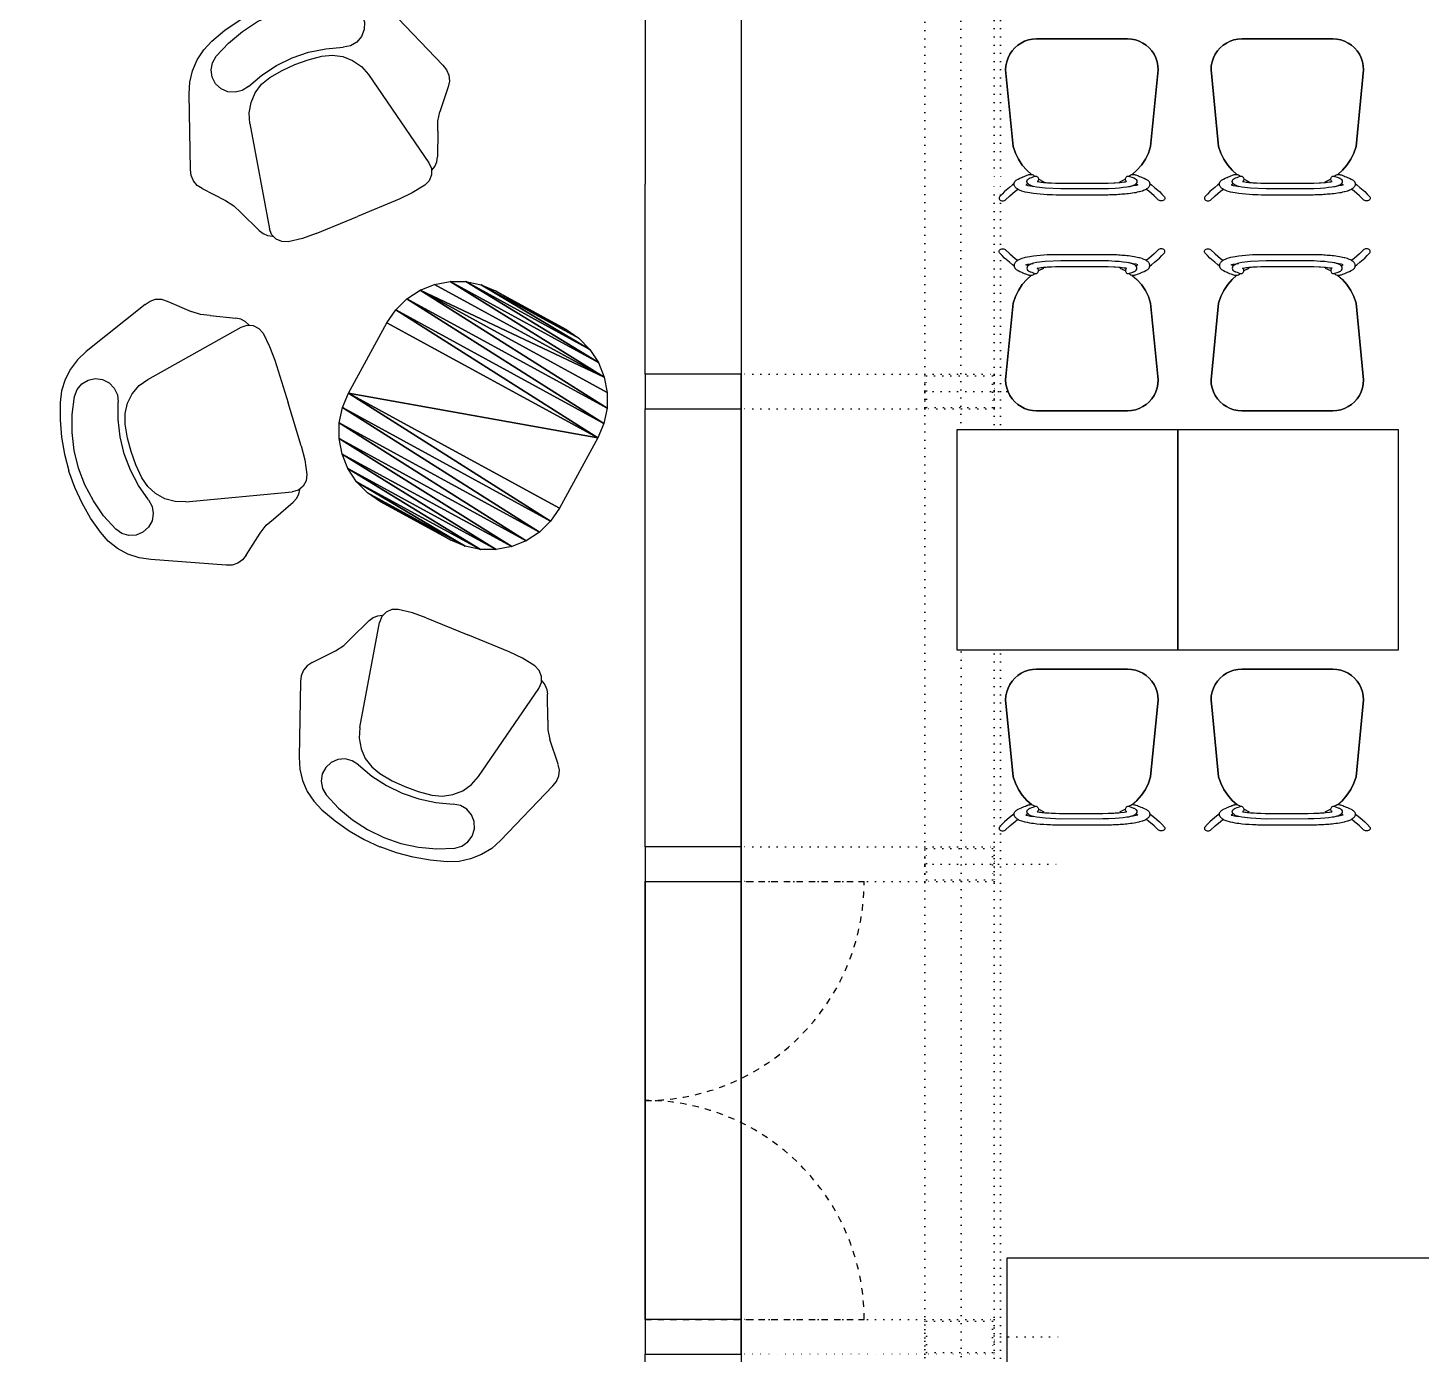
# Model space of a CAD drawing. Header units: inches. Extents: x 19839 to 37459, y -6108 to 838.
# Drawn here: x 35997.2 to 36439.3, y -2392.6 to -1971.6 of the extents above; entities that cross this region are included whole.
import ezdxf

# ---------------------------------------------------------------- set-up
doc = ezdxf.new("R2010")
doc.units = ezdxf.units.IN
doc.header["$MEASUREMENT"] = 0
for name, pattern in [('DASHDOTX2', [50.8, 25.4, -12.7, 0, -12.7]), ('DOT', [0.25, 0, -0.25]), ('DOTX2', [12.7, 0, -12.7]), ('JIS_02_1.0', [2, 1, -1])]:
    doc.linetypes.add(name, pattern=pattern)
for name, color, linetype in [('01_Existing Wall Hatch', 251, 'Continuous'), ('AVM100_02_CELIK GIYDIRME-PROFIL', 10, 'Continuous'), ('AVM100_02_CELIK-GIYDIRME-AKS015', 21, 'DASHDOTX2'), ('AVM100_02_KAPEN-CAM-GORUNUS', 253, 'Continuous'), ('AVM100_02_KAPEN_GIYRDIRME CAM01', 83, 'Continuous'), ('AVM100_03_GOR_GIYDIRME-CELIK', 22, 'Continuous'), ('COLOUR 2-ATA', 9, 'JIS_02_1.0'), ('DOOR-ATA', 43, 'Continuous'), ('FURNITURE-ATA', 34, 'Continuous'), ('WIPEOUT-ATA', 185, 'DOTX2')]:
    doc.layers.add(name, color=color, linetype=linetype)

# ---------------------------------------------------------------- blocks, each defined once
blk = doc.blocks.new('zemin 2')
at = {"layer": 'AVM100_02_CELIK GIYDIRME-PROFIL', "color": 0, "linetype": 'DOT', "ltscale": 10}
for p, q in [((22127.97, 3438.25), (22127.97, 3449.25)), ((22127.97, 3449.25), (22149.97, 3449.25)), ((22127.97, 3438.25), (22127.97, 3449.25)), ((22127.97, 3449.25), (22149.97, 3449.25)), ((22128.47, 3438.75), (22128.47, 3448.75)), ((22128.47, 3448.75), (22149.47, 3448.75)), ((22128.47, 3438.75), (22128.47, 3448.75)), ((22128.47, 3448.75), (22149.47, 3448.75)), ((22149.47, 3448.75), (22149.47, 3438.75)), ((22149.47, 3448.75), (22149.47, 3438.75)), ((22149.97, 3449.25), (22149.97, 3438.25)), ((22149.97, 3449.25), (22149.97, 3438.25)), ((22149.97, 3438.25), (22127.97, 3438.25)), ((22149.97, 3438.25), (22127.97, 3438.25)), ((22149.47, 3438.75), (22128.47, 3438.75)), ((22149.47, 3438.75), (22128.47, 3438.75)), ((22127.97, 3288.25), (22127.97, 3299.25)), ((22127.97, 3299.25), (22149.97, 3299.25)), ((22127.97, 3288.25), (22127.97, 3299.25)), ((22127.97, 3299.25), (22149.97, 3299.25)), ((22128.47, 3288.75), (22128.47, 3298.75)), ((22128.47, 3298.75), (22149.47, 3298.75)), ((22128.47, 3288.75), (22128.47, 3298.75)), ((22128.47, 3298.75), (22149.47, 3298.75)), ((22149.47, 3298.75), (22149.47, 3288.75)), ((22149.47, 3298.75), (22149.47, 3288.75)), ((22149.97, 3299.25), (22149.97, 3288.25)), ((22149.97, 3299.25), (22149.97, 3288.25)), ((22149.97, 3288.25), (22127.97, 3288.25)), ((22149.97, 3288.25), (22127.97, 3288.25)), ((22149.47, 3288.75), (22128.47, 3288.75)), ((22149.47, 3288.75), (22128.47, 3288.75)), ((22127.97, 3138.25), (22127.97, 3149.25)), ((22127.97, 3149.25), (22149.97, 3149.25)), ((22127.97, 3138.25), (22127.97, 3149.25)), ((22127.97, 3149.25), (22149.97, 3149.25)), ((22128.47, 3138.75), (22128.47, 3148.75)), ((22128.47, 3148.75), (22149.47, 3148.75)), ((22128.47, 3138.75), (22128.47, 3148.75)), ((22128.47, 3148.75), (22149.47, 3148.75)), ((22149.47, 3148.75), (22149.47, 3138.75)), ((22149.47, 3148.75), (22149.47, 3138.75)), ((22149.97, 3149.25), (22149.97, 3138.25)), ((22149.97, 3149.25), (22149.97, 3138.25)), ((22149.97, 3138.25), (22127.97, 3138.25)), ((22149.97, 3138.25), (22127.97, 3138.25)), ((22149.47, 3138.75), (22128.47, 3138.75)), ((22149.47, 3138.75), (22128.47, 3138.75))]:
    blk.add_line(p, q, dxfattribs=at)
at = {"layer": 'AVM100_02_CELIK-GIYDIRME-AKS015', "color": 0, "linetype": 'DOT', "ltscale": 10}
for p, q in [((22127.97, 3443.75), (22171.97, 3443.75)), ((22127.97, 3293.75), (22171.97, 3293.75)), ((22151.97, 3143.75), (22171.97, 3143.75))]:
    blk.add_line(p, q, dxfattribs=at)
at = {"layer": 'AVM100_02_KAPEN-CAM-GORUNUS', "color": 0, "linetype": 'DOT', "ltscale": 10}
blk.add_line((22139.19, 3969.54), (22139.64, 2924.56), dxfattribs=at)
at = {"layer": 'AVM100_02_KAPEN_GIYRDIRME CAM01', "color": 0, "linetype": 'DOT', "ltscale": 10}
for p, q in [((22149.97, 3982.75), (22149.97, 3509.55)), ((22149.97, 3982.75), (22149.97, 3509.55)), ((22151.97, 3982.75), (22151.97, 3509.55)), ((22151.97, 3982.75), (22151.97, 3509.55)), ((22149.97, 2923.75), (22149.97, 3509.55)), ((22149.97, 2923.75), (22149.97, 3509.55)), ((22151.97, 2923.75), (22151.97, 3509.55)), ((22151.97, 2923.75), (22151.97, 3509.55)), ((22149.97, 3444.75), (22151.97, 3444.75)), ((22149.97, 3444.75), (22151.97, 3444.75)), ((22149.97, 3442.75), (22151.97, 3442.75)), ((22149.97, 3442.75), (22151.97, 3442.75)), ((22149.97, 3294.75), (22151.97, 3294.75)), ((22149.97, 3294.75), (22151.97, 3294.75)), ((22149.97, 3292.75), (22151.97, 3292.75)), ((22149.97, 3292.75), (22151.97, 3292.75)), ((22149.97, 3144.75), (22151.97, 3144.75)), ((22149.97, 3144.75), (22151.97, 3144.75)), ((22149.97, 3142.75), (22151.97, 3142.75)), ((22149.97, 3142.75), (22151.97, 3142.75))]:
    blk.add_line(p, q, dxfattribs=at)
at = {"layer": 'AVM100_03_GOR_GIYDIRME-CELIK', "color": 0, "linetype": 'DOT', "ltscale": 10}
for p, q in [((22127.97, 3958.75), (22127.97, 2934.25, 0)), ((22127.97, 3449.25), (22069.71, 3449.25)), ((22127.97, 3438.25), (22069.71, 3438.25)), ((22127.97, 3299.25), (22069.71, 3299.25)), ((22127.97, 3288.25), (22069.71, 3288.25)), ((22127.97, 3149.25), (22069.71, 3149.25)), ((22127.97, 3138.25), (22069.71, 3138.25))]:
    blk.add_line(p, q, dxfattribs=at)
at = {"layer": 'AVM100_03_GOR_GIYDIRME-CELIK', "color": 0, "linetype": 'ByBlock'}
for p, q in [((22039.21, 3588.25), (22039.21, 3509.55)), ((22069.71, 3584.56), (22069.71, 3449.25)), ((22039.21, 3449.25), (22039.21, 3509.55)), ((22039.21, 3299.25), (22039.21, 3438.25)), ((22069.71, 3299.25), (22069.71, 3438.25)), ((22039.21, 3149.25), (22039.21, 3288.25)), ((22069.71, 3149.25), (22069.71, 3288.25)), ((22039.21, 3023.75), (22039.21, 3138.25))]:
    blk.add_line(p, q, dxfattribs=at)
blk.add_lwpolyline([(22069.71, 3983.75), (22069.71, 2923.75)], dxfattribs=at)
for points in [[(22069.71, 3449.25), (22039.21, 3449.25), (22039.21, 3438.25), (22069.71, 3438.25)], [(22069.71, 3299.25), (22039.21, 3299.25), (22039.21, 3288.25), (22069.71, 3288.25)], [(22069.71, 3149.25), (22039.21, 3149.25), (22039.21, 3138.25), (22069.71, 3138.25)]]:
    blk.add_lwpolyline(points, close=True, dxfattribs=at)
blk = doc.blocks.new('thornet1')
blk.add_wipeout([(16835.53, -12716.7), (16835.76, -12715.53), (16836.67, -12713.34), (16838.12, -12711.45), (16840, -12710.01), (16841.07, -12709.48), (16843.96, -12708.83), (16846.34, -12708.96), (16852.41, -12709.56), (16861.16, -12710.42), (16867.28, -12711.02), (16870.14, -12712.13), (16872.75, -12713.71), (16874.29, -12715.06), (16875.5, -12716.44), (16875.65, -12715.48), (16876.18, -12714.09), (16876.92, -12712.47), (16877.5, -12711.64), (16878, -12711.3), (16878.48, -12711.01), (16879.36, -12709.89), (16880.62, -12708.45), (16882.34, -12706.86), (16882.83, -12706.9), (16883.17, -12707.25), (16883.34, -12707.91), (16883.17, -12708.57), (16882.68, -12709.12), (16881.86, -12709.97), (16880.93, -12711.04), (16879.95, -12712.29), (16880.21, -12712.93), (16880.77, -12714.78), (16881.33, -12718.54), (16881.6, -12723.15), (16881.61, -12729.45), (16881.61, -12739.01), (16881.52, -12741.65), (16881.33, -12744.15), (16880.94, -12747.1), (16880.44, -12749.14), (16880.22, -12750.76), (16881.18, -12751.92), (16882.29, -12753.16), (16883.08, -12753.97), (16883.34, -12754.78), (16883.11, -12755.55), (16882.65, -12755.85), (16882.16, -12755.72), (16880.47, -12754.06), (16878.9, -12752.23), (16878.34, -12751.49), (16877.3, -12750.84), (16876.56, -12749.46), (16875.8, -12747.65), (16875.59, -12747.01), (16874.9, -12746.93), (16874.29, -12747.63), (16872.29, -12749.28), (16870.67, -12750.3), (16868.25, -12751.34), (16867.28, -12751.67), (16845.12, -12753.84), (16844.02, -12753.95), (16840.97, -12753.16), (16838.56, -12751.63), (16837, -12749.84), (16835.76, -12747.15), (16835.45, -12744.81), (16835.45, -12736.61)]).dxf.layer = 'WIPEOUT-ATA'
at = {"layer": 'FURNITURE-ATA'}
for p, q in [((16841.07, -12709.48, 61.43), (16840, -12710.01, 61.43)), ((16841.07, -12709.48, 58.87), (16840, -12710.01, 58.87)), ((16842.19, -12709.1, 61.43), (16841.07, -12709.48, 61.43)), ((16842.19, -12709.1, 58.87), (16841.07, -12709.48, 58.87)), ((16843.36, -12708.87, 61.43), (16842.19, -12709.1, 61.43)), ((16843.36, -12708.87, 58.87), (16842.19, -12709.1, 58.87)), ((16844.56, -12708.79, 61.43), (16843.36, -12708.87, 61.43)), ((16844.56, -12708.79, 58.87), (16843.36, -12708.87, 58.87)), ((16867.28, -12711.02, 61.43), (16844.56, -12708.79, 61.43)), ((16867.28, -12711.02, 58.87), (16844.56, -12708.79, 58.87)), ((16836.67, -12713.34, 61.43), (16836.14, -12714.41, 61.43)), ((16836.67, -12713.34, 58.87), (16836.14, -12714.41, 58.87)), ((16837.33, -12712.35, 61.43), (16836.67, -12713.34, 61.43)), ((16837.33, -12712.35, 58.87), (16836.67, -12713.34, 58.87)), ((16836.67, -12713.34, 58.87), (16836.67, -12713.34, 61.43)), ((16838.12, -12711.45, 61.43), (16837.33, -12712.35, 61.43)), ((16838.12, -12711.45, 58.87), (16837.33, -12712.35, 58.87)), ((16839.01, -12710.67, 61.43), (16838.12, -12711.45, 61.43)), ((16839.01, -12710.67, 58.87), (16838.12, -12711.45, 58.87)), ((16840, -12710.01, 61.43), (16839.01, -12710.67, 61.43)), ((16840, -12710.01, 58.87), (16839.01, -12710.67, 58.87)), ((16869.23, -12711.68, 61.43), (16867.28, -12711.02, 61.43)), ((16869.23, -12711.68, 58.87), (16867.28, -12711.02, 58.87)), ((16871.06, -12712.58, 61.43), (16869.23, -12711.68, 61.43)), ((16871.06, -12712.58, 58.87), (16869.23, -12711.68, 58.87)), ((16869.23, -12711.68, 58.87), (16869.23, -12711.68, 61.43)), ((16872.75, -12713.71, 61.43), (16871.06, -12712.58, 61.43)), ((16872.75, -12713.71, 58.87), (16871.06, -12712.58, 58.87)), ((16871.06, -12712.58, 58.87), (16871.06, -12712.58, 61.43)), ((16874.29, -12715.06, 61.43), (16872.75, -12713.71, 61.43)), ((16874.29, -12715.06, 58.87), (16872.75, -12713.71, 58.87)), ((16872.75, -12713.71, 58.87), (16872.75, -12713.71, 61.43)), ((16835.53, -12716.7, 61.43), (16835.45, -12717.87, 61.43)), ((16835.53, -12716.7, 58.87), (16835.45, -12717.87, 58.87)), ((16835.45, -12717.87, 58.87), (16835.45, -12717.87, 61.43)), ((16835.45, -12717.87, 61.43), (16835.45, -12744.81, 61.43)), ((16835.45, -12717.87, 58.87), (16835.45, -12744.81, 58.87)), ((16835.76, -12715.53, 61.43), (16835.53, -12716.7, 61.43)), ((16835.76, -12715.53, 58.87), (16835.53, -12716.7, 58.87)), ((16835.53, -12716.7, 58.87), (16835.53, -12716.7, 61.43)), ((16836.14, -12714.41, 61.43), (16835.76, -12715.53, 61.43)), ((16836.14, -12714.41, 58.87), (16835.76, -12715.53, 58.87)), ((16835.76, -12715.53, 58.87), (16835.76, -12715.53, 61.43)), ((16836.14, -12714.41, 58.87), (16836.14, -12714.41, 61.43)), ((16875.5, -12716.44, 58.87), (16874.29, -12715.06, 58.87)), ((16877.67, -12720.12, 58.87), (16876.89, -12718.54, 58.87)), ((16876.91, -12744.1, 58.87), (16877.67, -12742.57, 58.87)), ((16877.67, -12742.57, 58.87), (16877.67, -12742.57, 61.43)), ((16835.45, -12744.81, 58.87), (16835.45, -12744.81, 61.43)), ((16835.45, -12744.81, 61.43), (16835.53, -12745.99, 61.43)), ((16835.45, -12744.81, 58.87), (16835.53, -12745.99, 58.87)), ((16835.53, -12745.99, 61.43), (16835.76, -12747.15, 61.43)), ((16835.53, -12745.99, 58.87), (16835.53, -12745.99, 61.43)), ((16835.53, -12745.99, 58.87), (16835.76, -12747.15, 58.87)), ((16874.29, -12747.63, 61.43), (16875.51, -12746.23, 120.3)), ((16874.29, -12747.63, 58.87), (16875.51, -12746.23, 117.75)), ((16875.51, -12746.23, 117.75), (16875.51, -12746.23, 120.3)), ((16835.76, -12747.15, 61.43), (16836.14, -12748.28, 61.43)), ((16835.76, -12747.15, 58.87), (16835.76, -12747.15, 61.43)), ((16835.76, -12747.15, 58.87), (16836.14, -12748.28, 58.87)), ((16836.14, -12748.28, 61.43), (16836.67, -12749.35, 61.43)), ((16836.14, -12748.28, 58.87), (16836.14, -12748.28, 61.43)), ((16836.14, -12748.28, 58.87), (16836.67, -12749.35, 58.87)), ((16836.67, -12749.35, 61.43), (16837.33, -12750.34, 61.43)), ((16836.67, -12749.35, 58.87), (16836.67, -12749.35, 61.43)), ((16836.67, -12749.35, 58.87), (16837.33, -12750.34, 58.87)), ((16837.33, -12750.34, 61.43), (16838.12, -12751.23, 61.43)), ((16837.33, -12750.34, 58.87), (16837.33, -12750.34, 61.43)), ((16837.33, -12750.34, 58.87), (16838.12, -12751.23, 58.87)), ((16869.23, -12751.01, 61.43), (16871.06, -12750.11, 61.43)), ((16869.23, -12751.01, 58.87), (16871.06, -12750.11, 58.87)), ((16871.06, -12750.11, 61.43), (16872.75, -12748.97, 61.43)), ((16871.06, -12750.11, 58.87), (16872.75, -12748.97, 58.87)), ((16871.06, -12750.11, 58.87), (16871.06, -12750.11, 61.43)), ((16872.75, -12748.97, 61.43), (16874.29, -12747.63, 61.43)), ((16872.75, -12748.97, 58.87), (16874.29, -12747.63, 58.87)), ((16872.75, -12748.97, 58.87), (16872.75, -12748.97, 61.43)), ((16874.29, -12747.63, 58.87), (16874.29, -12747.63, 61.43)), ((16838.12, -12751.23, 61.43), (16839.01, -12752.02, 61.43)), ((16838.12, -12751.23, 58.87), (16838.12, -12751.23, 61.43)), ((16838.12, -12751.23, 58.87), (16839.01, -12752.02, 58.87)), ((16839.01, -12752.02, 61.43), (16840, -12752.68, 61.43)), ((16839.01, -12752.02, 58.87), (16839.01, -12752.02, 61.43)), ((16839.01, -12752.02, 58.87), (16840, -12752.68, 58.87)), ((16840, -12752.68, 61.43), (16841.07, -12753.2, 61.43)), ((16840, -12752.68, 58.87), (16840, -12752.68, 61.43)), ((16840, -12752.68, 58.87), (16841.07, -12753.2, 58.87)), ((16841.07, -12753.2, 61.43), (16842.19, -12753.59, 61.43)), ((16841.07, -12753.2, 58.87), (16841.07, -12753.2, 61.43)), ((16841.07, -12753.2, 58.87), (16842.19, -12753.59, 58.87)), ((16842.19, -12753.59, 61.43), (16843.36, -12753.82, 61.43)), ((16842.19, -12753.59, 58.87), (16842.19, -12753.59, 61.43)), ((16842.19, -12753.59, 58.87), (16843.36, -12753.82, 58.87)), ((16843.36, -12753.82, 61.43), (16844.56, -12753.9, 61.43)), ((16843.36, -12753.82, 58.87), (16844.56, -12753.9, 58.87)), ((16844.56, -12753.9, 61.43), (16867.28, -12751.67, 61.43)), ((16844.56, -12753.9, 58.87), (16867.28, -12751.67, 58.87)), ((16844.56, -12753.9, 58.87), (16844.56, -12753.9, 61.43)), ((16867.28, -12751.67, 61.43), (16869.23, -12751.01, 61.43)), ((16867.28, -12751.67, 58.87), (16869.23, -12751.01, 58.87)), ((16867.28, -12751.67, 58.87), (16867.28, -12751.67, 61.43)), ((16869.23, -12751.01, 58.87), (16869.23, -12751.01, 61.43))]:
    blk.add_line(p, q, dxfattribs=at)
for points, elevation in [([(16878.34, -12711.2), (16878.61, -12710.82), (16879.36, -12709.89), (16880.62, -12708.45), (16881.36, -12707.73), (16882.16, -12706.97)], 33.45), ([(16882.16, -12706.97), (16882.34, -12706.86), (16882.55, -12706.82), (16882.75, -12706.86), (16882.94, -12706.97), (16883.11, -12707.14), (16883.23, -12707.36), (16883.31, -12707.63), (16883.34, -12707.91), (16883.31, -12708.19), (16883.23, -12708.45), (16883.11, -12708.68), (16881.86, -12709.97), (16880.5, -12711.55), (16879.95, -12712.29)], 16.77), ([(16876.03, -12717.37), (16875.82, -12717.17), (16875.66, -12716.9), (16875.55, -12716.55), (16875.52, -12716.22), (16875.56, -12715.84), (16875.61, -12715.61), (16875.69, -12715.36), (16875.84, -12714.91), (16875.95, -12714.62), (16876.09, -12714.28), (16876.26, -12713.9), (16876.41, -12713.57), (16876.67, -12712.99), (16876.92, -12712.47), (16877, -12712.3), (16877.16, -12712.04), (16877.25, -12711.9), (16877.35, -12711.79), (16877.56, -12711.58), (16877.66, -12711.5), (16877.9, -12711.37), (16878.01, -12711.32), (16878.27, -12711.28), (16878.38, -12711.26), (16878.5, -12711.28), (16878.76, -12711.32), (16878.88, -12711.37), (16879.12, -12711.5), (16879.24, -12711.58), (16879.37, -12711.7), (16879.57, -12711.9), (16879.69, -12712.04), (16879.82, -12712.22), (16879.95, -12712.43), (16880.09, -12712.68), (16880.21, -12712.93), (16880.33, -12713.22), (16880.4, -12713.42), (16880.44, -12713.55), (16880.56, -12713.92), (16880.67, -12714.33), (16880.72, -12714.56), (16880.82, -12714.99), (16880.92, -12715.45), (16881.01, -12715.94), (16881.09, -12716.46), (16881.16, -12717), (16881.23, -12717.56), (16881.28, -12718.05), (16881.33, -12718.54), (16881.37, -12719.03), (16881.41, -12719.52), (16881.45, -12720.04), (16881.49, -12720.54), (16881.52, -12721.04), (16881.54, -12721.57), (16881.56, -12722.09), (16881.58, -12722.62), (16881.6, -12723.15), (16881.61, -12723.68), (16881.61, -12739.01), (16881.58, -12740.07), (16881.56, -12740.59), (16881.52, -12741.65), (16881.45, -12742.65), (16881.37, -12743.66), (16881.28, -12744.64), (16881.16, -12745.69), (16881.09, -12746.23), (16881.01, -12746.74), (16880.87, -12747.46), (16880.73, -12748.1), (16880.65, -12748.41), (16880.44, -12749.14), (16880.21, -12749.76), (16880.09, -12750.01), (16879.97, -12750.21), (16879.82, -12750.47), (16879.69, -12750.64), (16879.57, -12750.79), (16879.37, -12750.99), (16879.24, -12751.1), (16879.12, -12751.19), (16878.88, -12751.31), (16878.76, -12751.36), (16878.38, -12751.42), (16878.01, -12751.36), (16877.9, -12751.31), (16877.66, -12751.19), (16877.56, -12751.1), (16877.35, -12750.9), (16877.25, -12750.79), (16877.16, -12750.64), (16877, -12750.38), (16876.92, -12750.21), (16876.67, -12749.69), (16876.45, -12749.22), (16876.41, -12749.12), (16876.26, -12748.79), (16876.09, -12748.41), (16875.95, -12748.07), (16875.84, -12747.77), (16875.75, -12747.52), (16875.65, -12747.21), (16875.59, -12747.01), (16875.56, -12746.88), (16875.55, -12746.8), (16875.52, -12746.47), (16875.54, -12746.2), (16875.55, -12746.13), (16875.56, -12746.1), (16875.66, -12745.79), (16875.82, -12745.52), (16876.03, -12745.31)], 60.9), ([(16878.3, -12715.4), (16878.31, -12715.39), (16878.48, -12715.04), (16878.61, -12714.78), (16878.76, -12715.31), (16878.93, -12716.15), (16879, -12716.59), (16879.05, -12716.88)], 84.47), ([(16878.3, -12747.28), (16878.31, -12747.3), (16878.48, -12747.64), (16878.61, -12747.91), (16878.76, -12747.38), (16878.93, -12746.54), (16879, -12746.1), (16879.05, -12745.8)], 84.47), ([(16882.16, -12755.72), (16882.34, -12755.83), (16882.55, -12755.86), (16882.75, -12755.83), (16882.94, -12755.72), (16883.11, -12755.55), (16883.23, -12755.32), (16883.31, -12755.06), (16883.34, -12754.78), (16883.31, -12754.5), (16883.23, -12754.23), (16883.11, -12754.01), (16881.86, -12752.71), (16880.5, -12751.13), (16879.95, -12750.39)], 16.77), ([(16878.34, -12751.49), (16878.61, -12751.86), (16879.36, -12752.8), (16880.62, -12754.24), (16881.36, -12754.95), (16882.16, -12755.72)], 33.45)]:
    blk.add_lwpolyline(points, dxfattribs=dict(at, elevation=elevation))
at = {"layer": 'FURNITURE-ATA', "elevation": 72.41}
blk.add_lwpolyline([(16876.02, -12745.09), (16876.02, -12744.9), (16876.08, -12744.71), (16876.19, -12744.54), (16876.35, -12744.39), (16876.54, -12744.28), (16876.75, -12744.21), (16876.96, -12744.19), (16877.17, -12744.22), (16877.36, -12744.29), (16877.51, -12744.4), (16877.61, -12744.55), (16877.62, -12744.57), (16877.63, -12744.51), (16877.74, -12743.88), (16877.79, -12743.48), (16877.84, -12743.1), (16877.89, -12742.69), (16877.92, -12742.27), (16877.95, -12741.89), (16877.98, -12741.51), (16878.01, -12741.13), (16878.05, -12740.34), (16878.11, -12739.15), (16878.14, -12737.93), (16878.15, -12737.52), (16878.15, -12725.16), (16878.11, -12723.54), (16878.03, -12721.95), (16878.01, -12721.56), (16877.92, -12720.42), (16877.89, -12720), (16877.74, -12718.84), (16877.69, -12718.49), (16877.63, -12718.17), (16877.62, -12718.12), (16877.61, -12718.14), (16877.51, -12718.28), (16877.36, -12718.4), (16877.17, -12718.47), (16876.96, -12718.5), (16876.75, -12718.47), (16876.54, -12718.4), (16876.35, -12718.29), (16876.19, -12718.15), (16876.08, -12717.98), (16876.02, -12717.79), (16876.02, -12717.6), (16876.47, -12716.26), (16876.54, -12716.07), (16876.57, -12715.98), (16876.59, -12715.93), (16876.65, -12715.82), (16876.78, -12715.6), (16876.84, -12715.51), (16877.01, -12715.34), (16877.07, -12715.28), (16877.33, -12715.14), (16877.61, -12715.09), (16877.9, -12715.13), (16878.17, -12715.28), (16878.24, -12715.35), (16878.41, -12715.51), (16878.49, -12715.6), (16878.56, -12715.72), (16878.76, -12716.07), (16878.84, -12716.23), (16878.91, -12716.43), (16878.99, -12716.67), (16879.06, -12716.94), (16879.15, -12717.27), (16879.2, -12717.55), (16879.29, -12718.08), (16879.41, -12719.11), (16879.55, -12720.29), (16879.64, -12721.51), (16879.76, -12723.46), (16879.79, -12725.16), (16879.82, -12737.55), (16879.58, -12742.21), (16879.26, -12744.77), (16879.09, -12745.67), (16878.98, -12746.02), (16878.84, -12746.45), (16878.62, -12746.86), (16878.49, -12747.08), (16878.41, -12747.18), (16878.17, -12747.41), (16877.9, -12747.55), (16877.61, -12747.6), (16877.34, -12747.55), (16877.07, -12747.41), (16876.84, -12747.18), (16876.78, -12747.08), (16876.65, -12746.87), (16876.59, -12746.76), (16876.54, -12746.62), (16876.39, -12746.2), (16876.26, -12745.81), (16876.08, -12745.27)], close=True, dxfattribs=at)
at = {"layer": 'FURNITURE-ATA'}
mesh = blk.add_polyface(dxfattribs=at)
corners = [(16841.07, -12709.48, 61.43), (16840, -12710.01, 58.87), (16840, -12710.01, 61.43), (16841.07, -12709.48, 58.87)]
mesh.append_faces([[corners[k] for k in face] for face in [(0, 1, 2), (1, 0, 3)]], dxfattribs={"vtx0": -1})
mesh = blk.add_polyface(dxfattribs=at)
corners = [(16842.19, -12709.1, 61.43), (16841.07, -12709.48, 58.87), (16841.07, -12709.48, 61.43), (16842.19, -12709.1, 58.87)]
mesh.append_faces([[corners[k] for k in face] for face in [(0, 1, 2), (1, 0, 3)]], dxfattribs={"vtx0": -1})
mesh = blk.add_polyface(dxfattribs=at)
corners = [(16843.36, -12708.87, 61.43), (16842.19, -12709.1, 58.87), (16842.19, -12709.1, 61.43), (16843.36, -12708.87, 58.87)]
mesh.append_faces([[corners[k] for k in face] for face in [(0, 1, 2), (1, 0, 3)]], dxfattribs={"vtx0": -1})
mesh = blk.add_polyface(dxfattribs=at)
corners = [(16844.56, -12708.79, 61.43), (16843.36, -12708.87, 58.87), (16843.36, -12708.87, 61.43), (16844.56, -12708.79, 58.87)]
mesh.append_faces([[corners[k] for k in face] for face in [(0, 1, 2), (1, 0, 3)]], dxfattribs={"vtx0": -1})
mesh = blk.add_polyface(dxfattribs=at)
corners = [(16867.28, -12711.02, 61.43), (16844.56, -12708.79, 58.87), (16844.56, -12708.79, 61.43), (16867.28, -12711.02, 58.87)]
mesh.append_faces([[corners[k] for k in face] for face in [(0, 1, 2), (1, 0, 3)]], dxfattribs={"vtx0": -1})
mesh = blk.add_polyface(dxfattribs=at)
corners = [(16836.14, -12714.41, 61.43), (16836.67, -12713.34, 58.87), (16836.14, -12714.41, 58.87), (16836.67, -12713.34, 61.43)]
mesh.append_faces([[corners[k] for k in face] for face in [(0, 1, 2), (1, 0, 3)]], dxfattribs={"vtx0": -1})
mesh = blk.add_polyface(dxfattribs=at)
corners = [(16836.67, -12713.34, 58.87), (16837.33, -12712.35, 61.43), (16837.33, -12712.35, 58.87), (16836.67, -12713.34, 61.43)]
mesh.append_faces([[corners[k] for k in face] for face in [(0, 1, 2), (1, 0, 3)]], dxfattribs={"vtx0": -1})
mesh = blk.add_polyface(dxfattribs=at)
corners = [(16837.33, -12712.35, 61.43), (16838.12, -12711.45, 58.87), (16837.33, -12712.35, 58.87), (16838.12, -12711.45, 61.43)]
mesh.append_faces([[corners[k] for k in face] for face in [(0, 1, 2), (1, 0, 3)]], dxfattribs={"vtx0": -1})
mesh = blk.add_polyface(dxfattribs=at)
corners = [(16839.01, -12710.67, 61.43), (16838.12, -12711.45, 58.87), (16838.12, -12711.45, 61.43), (16839.01, -12710.67, 58.87)]
mesh.append_faces([[corners[k] for k in face] for face in [(0, 1, 2), (1, 0, 3)]], dxfattribs={"vtx0": -1})
mesh = blk.add_polyface(dxfattribs=at)
corners = [(16840, -12710.01, 61.43), (16839.01, -12710.67, 58.87), (16839.01, -12710.67, 61.43), (16840, -12710.01, 58.87)]
mesh.append_faces([[corners[k] for k in face] for face in [(0, 1, 2), (1, 0, 3)]], dxfattribs={"vtx0": -1})
mesh = blk.add_polyface(dxfattribs=at)
corners = [(16869.23, -12711.68, 61.43), (16867.28, -12711.02, 58.87), (16867.28, -12711.02, 61.43), (16869.23, -12711.68, 58.87)]
mesh.append_faces([[corners[k] for k in face] for face in [(0, 1, 2), (1, 0, 3)]], dxfattribs={"vtx0": -1})
mesh = blk.add_polyface(dxfattribs=at)
corners = [(16871.06, -12712.58, 61.43), (16869.23, -12711.68, 58.87), (16869.23, -12711.68, 61.43), (16871.06, -12712.58, 58.87)]
mesh.append_faces([[corners[k] for k in face] for face in [(0, 1, 2), (1, 0, 3)]], dxfattribs={"vtx0": -1})
mesh = blk.add_polyface(dxfattribs=at)
corners = [(16872.75, -12713.71, 61.43), (16871.06, -12712.58, 58.87), (16871.06, -12712.58, 61.43), (16872.75, -12713.71, 58.87)]
mesh.append_faces([[corners[k] for k in face] for face in [(0, 1, 2), (1, 0, 3)]], dxfattribs={"vtx0": -1})
mesh = blk.add_polyface(dxfattribs=at)
corners = [(16874.29, -12715.06, 61.43), (16872.75, -12713.71, 58.87), (16872.75, -12713.71, 61.43), (16874.29, -12715.06, 58.87)]
mesh.append_faces([[corners[k] for k in face] for face in [(0, 1, 2), (1, 0, 3)]], dxfattribs={"vtx0": -1})
mesh = blk.add_polyface(dxfattribs=at)
corners = [(16835.45, -12717.87, 61.43), (16835.53, -12716.7, 58.87), (16835.45, -12717.87, 58.87), (16835.53, -12716.7, 61.43)]
mesh.append_faces([[corners[k] for k in face] for face in [(0, 1, 2), (1, 0, 3)]], dxfattribs={"vtx0": -1})
mesh = blk.add_polyface(dxfattribs=at)
corners = [(16835.45, -12744.81, 61.43), (16835.45, -12717.87, 58.87), (16835.45, -12744.81, 58.87), (16835.45, -12717.87, 61.43)]
mesh.append_faces([[corners[k] for k in face] for face in [(0, 1, 2), (1, 0, 3)]], dxfattribs={"vtx0": -1})
mesh = blk.add_polyface(dxfattribs=at)
corners = [(16835.53, -12716.7, 61.43), (16835.76, -12715.53, 58.87), (16835.53, -12716.7, 58.87), (16835.76, -12715.53, 61.43)]
mesh.append_faces([[corners[k] for k in face] for face in [(0, 1, 2), (1, 0, 3)]], dxfattribs={"vtx0": -1})
mesh = blk.add_polyface(dxfattribs=at)
corners = [(16835.76, -12715.53, 61.43), (16836.14, -12714.41, 58.87), (16835.76, -12715.53, 58.87), (16836.14, -12714.41, 61.43)]
mesh.append_faces([[corners[k] for k in face] for face in [(0, 1, 2), (1, 0, 3)]], dxfattribs={"vtx0": -1})
mesh = blk.add_polyface(dxfattribs=at)
corners = [(16835.53, -12745.99, 61.43), (16835.45, -12744.81, 58.87), (16835.53, -12745.99, 58.87), (16835.45, -12744.81, 61.43)]
mesh.append_faces([[corners[k] for k in face] for face in [(0, 1, 2), (1, 0, 3)]], dxfattribs={"vtx0": -1})
mesh = blk.add_polyface(dxfattribs=at)
corners = [(16835.76, -12747.15, 61.43), (16835.53, -12745.99, 58.87), (16835.76, -12747.15, 58.87), (16835.53, -12745.99, 61.43)]
mesh.append_faces([[corners[k] for k in face] for face in [(0, 1, 2), (1, 0, 3)]], dxfattribs={"vtx0": -1})
mesh = blk.add_polyface(dxfattribs=at)
corners = [(16875.51, -12746.23, 117.75), (16874.29, -12747.63, 61.43), (16874.29, -12747.63, 58.87), (16875.51, -12746.23, 120.3)]
mesh.append_faces([[corners[k] for k in face] for face in [(0, 1, 2), (1, 0, 3)]], dxfattribs={"vtx0": -1})
mesh = blk.add_polyface(dxfattribs=at)
corners = [(16836.14, -12748.28, 61.43), (16835.76, -12747.15, 58.87), (16836.14, -12748.28, 58.87), (16835.76, -12747.15, 61.43)]
mesh.append_faces([[corners[k] for k in face] for face in [(0, 1, 2), (1, 0, 3)]], dxfattribs={"vtx0": -1})
mesh = blk.add_polyface(dxfattribs=at)
corners = [(16836.67, -12749.35, 61.43), (16836.14, -12748.28, 58.87), (16836.67, -12749.35, 58.87), (16836.14, -12748.28, 61.43)]
mesh.append_faces([[corners[k] for k in face] for face in [(0, 1, 2), (1, 0, 3)]], dxfattribs={"vtx0": -1})
mesh = blk.add_polyface(dxfattribs=at)
corners = [(16837.33, -12750.34, 61.43), (16836.67, -12749.35, 58.87), (16837.33, -12750.34, 58.87), (16836.67, -12749.35, 61.43)]
mesh.append_faces([[corners[k] for k in face] for face in [(0, 1, 2), (1, 0, 3)]], dxfattribs={"vtx0": -1})
mesh = blk.add_polyface(dxfattribs=at)
corners = [(16838.12, -12751.23, 61.43), (16837.33, -12750.34, 58.87), (16838.12, -12751.23, 58.87), (16837.33, -12750.34, 61.43)]
mesh.append_faces([[corners[k] for k in face] for face in [(0, 1, 2), (1, 0, 3)]], dxfattribs={"vtx0": -1})
mesh = blk.add_polyface(dxfattribs=at)
corners = [(16871.06, -12750.11, 58.87), (16869.23, -12751.01, 61.43), (16869.23, -12751.01, 58.87), (16871.06, -12750.11, 61.43)]
mesh.append_faces([[corners[k] for k in face] for face in [(0, 1, 2), (1, 0, 3)]], dxfattribs={"vtx0": -1})
mesh = blk.add_polyface(dxfattribs=at)
corners = [(16872.75, -12748.97, 58.87), (16871.06, -12750.11, 61.43), (16871.06, -12750.11, 58.87), (16872.75, -12748.97, 61.43)]
mesh.append_faces([[corners[k] for k in face] for face in [(0, 1, 2), (1, 0, 3)]], dxfattribs={"vtx0": -1})
mesh = blk.add_polyface(dxfattribs=at)
corners = [(16874.29, -12747.63, 58.87), (16872.75, -12748.97, 61.43), (16872.75, -12748.97, 58.87), (16874.29, -12747.63, 61.43)]
mesh.append_faces([[corners[k] for k in face] for face in [(0, 1, 2), (1, 0, 3)]], dxfattribs={"vtx0": -1})
mesh = blk.add_polyface(dxfattribs=at)
corners = [(16839.01, -12752.02, 58.87), (16838.12, -12751.23, 61.43), (16838.12, -12751.23, 58.87), (16839.01, -12752.02, 61.43)]
mesh.append_faces([[corners[k] for k in face] for face in [(0, 1, 2), (1, 0, 3)]], dxfattribs={"vtx0": -1})
mesh = blk.add_polyface(dxfattribs=at)
corners = [(16840, -12752.68, 58.87), (16839.01, -12752.02, 61.43), (16839.01, -12752.02, 58.87), (16840, -12752.68, 61.43)]
mesh.append_faces([[corners[k] for k in face] for face in [(0, 1, 2), (1, 0, 3)]], dxfattribs={"vtx0": -1})
mesh = blk.add_polyface(dxfattribs=at)
corners = [(16841.07, -12753.2, 58.87), (16840, -12752.68, 61.43), (16840, -12752.68, 58.87), (16841.07, -12753.2, 61.43)]
mesh.append_faces([[corners[k] for k in face] for face in [(0, 1, 2), (1, 0, 3)]], dxfattribs={"vtx0": -1})
mesh = blk.add_polyface(dxfattribs=at)
corners = [(16842.19, -12753.59, 58.87), (16841.07, -12753.2, 61.43), (16841.07, -12753.2, 58.87), (16842.19, -12753.59, 61.43)]
mesh.append_faces([[corners[k] for k in face] for face in [(0, 1, 2), (1, 0, 3)]], dxfattribs={"vtx0": -1})
mesh = blk.add_polyface(dxfattribs=at)
corners = [(16843.36, -12753.82, 58.87), (16842.19, -12753.59, 61.43), (16842.19, -12753.59, 58.87), (16843.36, -12753.82, 61.43)]
mesh.append_faces([[corners[k] for k in face] for face in [(0, 1, 2), (1, 0, 3)]], dxfattribs={"vtx0": -1})
mesh = blk.add_polyface(dxfattribs=at)
corners = [(16844.56, -12753.9, 58.87), (16843.36, -12753.82, 61.43), (16843.36, -12753.82, 58.87), (16844.56, -12753.9, 61.43)]
mesh.append_faces([[corners[k] for k in face] for face in [(0, 1, 2), (1, 0, 3)]], dxfattribs={"vtx0": -1})
mesh = blk.add_polyface(dxfattribs=at)
corners = [(16867.28, -12751.67, 58.87), (16844.56, -12753.9, 61.43), (16844.56, -12753.9, 58.87), (16867.28, -12751.67, 61.43)]
mesh.append_faces([[corners[k] for k in face] for face in [(0, 1, 2), (1, 0, 3)]], dxfattribs={"vtx0": -1})
mesh = blk.add_polyface(dxfattribs=at)
corners = [(16869.23, -12751.01, 58.87), (16867.28, -12751.67, 61.43), (16867.28, -12751.67, 58.87), (16869.23, -12751.01, 61.43)]
mesh.append_faces([[corners[k] for k in face] for face in [(0, 1, 2), (1, 0, 3)]], dxfattribs={"vtx0": -1})
blk = doc.blocks.new('72_SEX_SE_D2_SE260')
for points in [[(-345.8, 206.1, 0), (-329.3, 239.7, 0), (-307.3, 270, 0), (-280.4, 296.1, 0), (-249.6, 317.3, 0), (-215.5, 333, 0), (-163.2, 349.3, 0), (-109.6, 361, 0), (-55.3, 368.1, 0), (-0.5, 370.5, 0)], [(-0.5, 370.5, 0), (0, 370.5, 0)], [(0.5, 370.5, 0), (0, 370.5, 0)], [(345.8, 206.1, 0), (329.3, 239.7, 0), (307.3, 270, 0), (280.4, 296.1, 0), (249.6, 317.3, 0), (215.5, 333, 0), (163.2, 349.3, 0), (109.6, 361, 0), (55.3, 368.1, 0), (0.5, 370.5, 0)], [(-220.7, 283.5, 0), (-168.4, 307.4, 0), (-113.7, 324.6, 0), (-57.3, 335.1, 0), (0, 338.6, 0)], [(0, 338.6, 0), (57.3, 335.1, 0), (113.7, 324.6, 0), (168.4, 307.4, 0), (220.7, 283.5, 0)], [(-162.7, 156.4, 0), (-185.6, 151.8, 0), (-208.8, 155, 0), (-229.6, 165.6, 0), (-245.7, 182.5, 0), (-255.4, 203.8, 0), (-257.6, 227, 0), (-251.9, 249.7, 0), (-239.2, 269.3, 0), (-220.7, 283.5, 0)], [(220.7, 283.5, 0), (239.2, 269.3, 0), (251.9, 249.7, 0), (257.6, 227, 0), (255.4, 203.8, 0), (245.7, 182.5, 0), (229.6, 165.6, 0), (208.8, 155, 0), (185.6, 151.8, 0), (162.7, 156.4, 0)], [(-433.2, -17.5, 0), (-345.8, 206.1, 0)], [(-162.7, 156.4, 0), (-109.9, 173, 0), (-55.3, 183.1, 0), (0, 186.5, 0)], [(0, 186.5, 0), (55.3, 183.1, 0), (109.9, 173, 0), (162.7, 156.4, 0)], [(433.2, -17.5, 0), (345.8, 206.1, 0)], [(-203.4, 45.4, 0), (-192.6, 77.3, 0), (-174.5, 105.8, 0), (-150.3, 129.2, 0), (-121.3, 146.3, 0), (-89.1, 156, 0)], [(-89.1, 156, 0), (-44.7, 162, 0), (0, 163.9, 0)], [(0, 163.9, 0), (44.7, 162, 0), (89.1, 156, 0)], [(89.1, 156, 0), (121.3, 146.3, 0), (150.3, 129.2, 0), (174.5, 105.8, 0), (192.6, 77.3, 0), (203.4, 45.4, 0)], [(-203.4, 45.4, 0), (-273.9, -286.6, 0)], [(203.4, 45.4, 0), (273.9, -286.6, 0)], [(-422.4, -87.3, 0), (-433.1, -71.9, 0), (-438.7, -54.1, 0), (-438.7, -35.4, 0), (-433.2, -17.5, 0)], [(433.2, -17.5, 0), (438.7, -35.4, 0), (438.7, -54.1, 0), (433.1, -71.9, 0), (422.4, -87.3, 0)], [(-422.6, -87.5, 0), (-368.1, -150.5, 0)], [(422.6, -87.5, 0), (368.1, -150.5, 0)], [(-368.1, -150.5, 0), (-350.4, -175.9, 0), (-338.3, -204.4, 0)], [(338.3, -204.4, 0), (350.4, -175.9, 0), (368.1, -150.5, 0)], [(-338.3, -204.4, 0), (-306.2, -279.8, 0)], [(338.3, -204.4, 0), (306.2, -279.8, 0)], [(-306.2, -279.8, 0), (-298.2, -293.3, 0), (-287.1, -304.4, 0), (-273.6, -312.2, 0)], [(-234.6, -347.5, 0), (-252.9, -339.5, 0), (-266.8, -325.1, 0), (-274.2, -306.6, 0), (-273.9, -286.6, 0)], [(273.9, -286.6, 0), (274.2, -306.6, 0), (266.8, -325.1, 0), (252.9, -339.5, 0), (234.6, -347.5, 0)], [(273.6, -312.2, 0), (287.1, -304.4, 0), (298.2, -293.3, 0), (306.2, -279.8, 0)], [(-273.6, -312.2, 0), (-272.7, -312.5, 0)], [(-142.3, -357.5, 0), (-188.7, -355, 0), (-234.6, -347.5, 0)], [(234.6, -347.5, 0), (188.7, -355, 0), (142.3, -357.5, 0)], [(273.6, -312.2, 0), (272.7, -312.5, 0)], [(-142.3, -357.5, 0), (0, -357.5, 0)], [(142.3, -357.5, 0), (0, -357.5, 0)]]:
    blk.add_polyline3d(points)
blk = doc.blocks.new('EDWGT0BA42E2306A143D49E36D1DC1F')
blk.add_wipeout([(-272.7, -312.5), (-273.6, -312.2), (-287.1, -304.4), (-298.2, -293.3), (-306.2, -279.8), (-322.2, -242.1), (-350.4, -175.9), (-368.1, -150.5), (-422.4, -87.3), (-435.9, -67.9), (-438.7, -54.1), (-438.7, -35.4), (-422.3, 10.5), (-345.8, 206.1), (-318.3, 254.9), (-293.9, 283.1), (-249.6, 317.3), (-163.2, 349.3), (-55.3, 368.1), (82.4, 364.6), (189.4, 341.1), (265, 306.7), (318.3, 254.9), (345.8, 206.1), (383.1, 110.7), (417.9, 21.7), (438.7, -35.4), (435.9, -63), (422.6, -87.5), (386.6, -129.1), (359.2, -163.2), (350.4, -175.9), (322.2, -242.1), (302.2, -286.6), (259.9, -332.3), (252.9, -339.5), (211.7, -351.2), (142.3, -357.5), (-142.3, -357.5), (-165.5, -357.5), (-211.7, -351.2), (-234.6, -347.5), (-252.9, -339.5), (-266.8, -325.1)]).dxf.layer = 'WIPEOUT-ATA'
blk.add_blockref('72_SEX_SE_D2_SE260', (0, 0))

msp = doc.modelspace()

# ---------------------------------------------------------------- linework, layer by layer
at = {"layer": 'COLOUR 2-ATA', "ltscale": 2}
for p, q in [((36193.06, -2242.58), (36262.56, -2242.58)), ((36193.06, -2381.58), (36262.56, -2381.58))]:
    msp.add_line(p, q, dxfattribs=at)
for centre, start, end in [((36193.06, -2242.58), 270, 0), ((36193.06, -2381.58), 0, 90)]:
    msp.add_arc(centre, 69.5, start, end, dxfattribs=at)
at = {"layer": 'DOOR-ATA'}
msp.add_line((36193.06, -2242.58), (36193.06, -2381.58), dxfattribs=at)
at = {"layer": 'FURNITURE-ATA'}
msp.add_lwpolyline([(36705.76, -2462.08), (36705.76, -2362.08), (36307.82, -2362.08), (36307.82, -2412.08), (36307.82, -2412.08), (36307.82, -2412.08), (36656.22, -2412.08), (36656.22, -2462.08)], close=True, dxfattribs=at)

# ---------------------------------------------------------------- block references
at = {"layer": '01_Existing Wall Hatch'}
msp.add_blockref('zemin 2', (14153.85, -5530.83), dxfattribs=at)

# ---------------------------------------------------------------- next in the draw order: block references
at = {"yscale": 1.073074422310128, "rotation": 270}
for p, xscale, zscale in [((49993.35, 16090.54, -63.18), 1.073074422310128, 1.073074422310128), ((50058.51, 16090.54, -63.18), 1.073074422310128, 1.073074422310128), ((49993.35, -20158.85, -63.18), -1.073074422310128, 1.073074422309985), ((50058.51, -20158.85, -63.18), -1.073074422310128, 1.073074422309985), ((49993.35, 15890.54, -63.18), 1.073074422310128, 1.073074422310128), ((50058.51, 15890.54, -63.18), 1.073074422310128, 1.073074422310128)]:
    msp.add_blockref('thornet1', p, dxfattribs=dict(at, xscale=xscale, zscale=zscale))
at = {"layer": 'FURNITURE-ATA', "xscale": 0.1000000000000964, "yscale": 0.1000000000000964, "zscale": 0.1000000000000964, "rotation": 107.2672565976077}
msp.add_blockref('EDWGT0BA42E2306A143D49E36D1DC1F', (36045.62, -2101.28, 0), dxfattribs=at)

# ---------------------------------------------------------------- next in the draw order: wipeouts: each hides what was drawn before it
for points in [[(36172.02, -2070.12), (36173.76, -2071.89), (36175.51, -2073.67), (36177.42, -2076.59), (36179.17, -2080.14), (36180.57, -2084.89), (36181.01, -2089.83), (36180.48, -2094.76), (36179.35, -2098.66), (36176.55, -2104.49), (36174.15, -2108.89), (36171.18, -2114.32), (36168.4, -2119.42), (36165.86, -2124.07), (36163.06, -2128.19), (36159.51, -2131.68), (36154.33, -2134.82), (36148.28, -2136.74), (36142.02, -2137.17), (36135.98, -2136.14), (36131.4, -2134.2), (36123.47, -2129.87), (36116.37, -2126), (36108.15, -2121.38), (36104.99, -2119.23), (36102.36, -2116.55), (36100.13, -2113.59), (36096.9, -2106.89), (36095.97, -2102), (36096.52, -2094.59), (36097.03, -2092.15), (36099.58, -2086.45), (36103.26, -2079.72), (36106.22, -2074.29), (36112.55, -2063.21), (36115.72, -2059.41), (36119.58, -2056.3), (36123.97, -2054), (36127.67, -2052.8), (36131.17, -2052.14), (36136.15, -2052.18), (36139.56, -2052.89), (36145.61, -2055.14), (36156.76, -2061.23), (36167.9, -2067.31), (36169.96, -2068.71)], [(36432.05, -2169.16), (36432.05, -2099.16), (36362.05, -2099.16), (36362.05, -2169.16)]]:
    msp.add_wipeout(points).dxf.layer = 'WIPEOUT-ATA'

# ---------------------------------------------------------------- next in the draw order: block references
at = {"layer": 'FURNITURE-ATA', "yscale": 0.1000000000002301, "zscale": 0.1000000000002301}
for p, xscale, rotation in [((36088.19, -1998.43, 0), 0.1000000000002301, 22.46725659718873), ((36123.11, -2197.31, 0), -0.1000000000002301, 157.5327434028112)]:
    msp.add_blockref('EDWGT0BA42E2306A143D49E36D1DC1F', p, dxfattribs=dict(at, xscale=xscale, rotation=rotation))

# ---------------------------------------------------------------- next in the draw order: meshes
at = {"layer": 'FURNITURE-ATA'}
mesh = msp.add_polyface(dxfattribs=at)
corners = [(36172.02, -2070.12), (36145.61, -2055.14), (36167.9, -2067.31), (36141.03, -2053.2), (36175.51, -2073.67), (36136.15, -2052.18), (36178.24, -2077.83), (36131.17, -2052.14), (36180.1, -2082.45), (36126.28, -2053.07), (36121.66, -2054.93), (36181.03, -2087.34), (36180.99, -2092.32), (36117.5, -2057.66), (36179.98, -2097.19), (36113.95, -2061.15), (36178.03, -2101.78), (36111.14, -2065.27), (36098.98, -2087.56), (36165.86, -2124.07), (36163.06, -2128.19), (36097.03, -2092.15), (36159.51, -2131.68), (36096.02, -2097.02), (36155.34, -2134.41), (36095.97, -2102), (36150.73, -2136.27), (36096.9, -2106.89), (36145.83, -2137.2), (36098.77, -2111.51), (36140.85, -2137.16), (36101.5, -2115.68), (36135.98, -2136.14), (36104.99, -2119.23), (36131.4, -2134.2), (36109.1, -2122.03)]
mesh.append_faces([[corners[k] for k in face] for face in [(0, 1, 2), (33, 34, 35)]], dxfattribs={"vtx0": -1})
mesh.append_faces([[corners[k] for k in face] for face in [(1, 0, 3), (3, 4, 5), (5, 6, 7), (7, 8, 9), (9, 8, 10), (10, 12, 13), (13, 14, 15), (15, 16, 17), (17, 16, 18), (18, 20, 21), (21, 22, 23), (23, 24, 25), (25, 26, 27), (27, 28, 29), (29, 30, 31), (31, 32, 33)]], dxfattribs={"vtx0": -1, "vtx1": -1})
mesh.append_faces([[corners[k] for k in face] for face in [(3, 0, 4), (5, 4, 6), (7, 6, 8), (10, 8, 11), (10, 11, 12), (13, 12, 14), (15, 14, 16), (18, 16, 19), (18, 19, 20), (21, 20, 22), (23, 22, 24), (25, 24, 26), (27, 26, 28), (29, 28, 30), (31, 30, 32), (33, 32, 34)]], dxfattribs={"vtx0": -1, "vtx2": -1})

# ---------------------------------------------------------------- next in the draw order: wipeouts: each hides what was drawn before it
msp.add_wipeout([(36362.05, -2169.16), (36362.05, -2099.16), (36292.05, -2099.16), (36292.05, -2169.16)]).dxf.layer = 'WIPEOUT-ATA'

# ---------------------------------------------------------------- next in the draw order: linework, layer by layer
for points in [[(36362.05, -2099.16), (36362.05, -2169.16), (36292.05, -2169.16), (36292.05, -2099.16)], [(36432.05, -2099.16), (36432.05, -2169.16), (36362.05, -2169.16), (36362.05, -2099.16)]]:
    msp.add_lwpolyline(points, close=True, dxfattribs=at)

doc.saveas('drawing.dxf')
